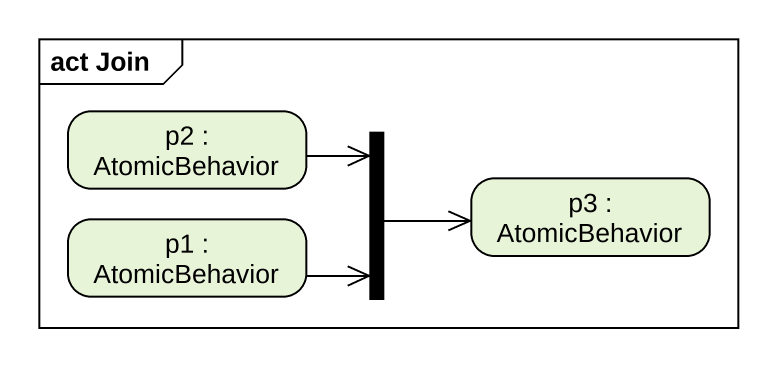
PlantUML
@startuml
mainframe act Join
hide empty description
state "p2 : AtomicBehavior" as p2
state fork1 <<join>>
state "p3 : AtomicBehavior" as p3
state "p1 : AtomicBehavior" as p1
p2 -right-> fork1
fork1 -right-> p3
p1 -right-> fork1
@enduml
